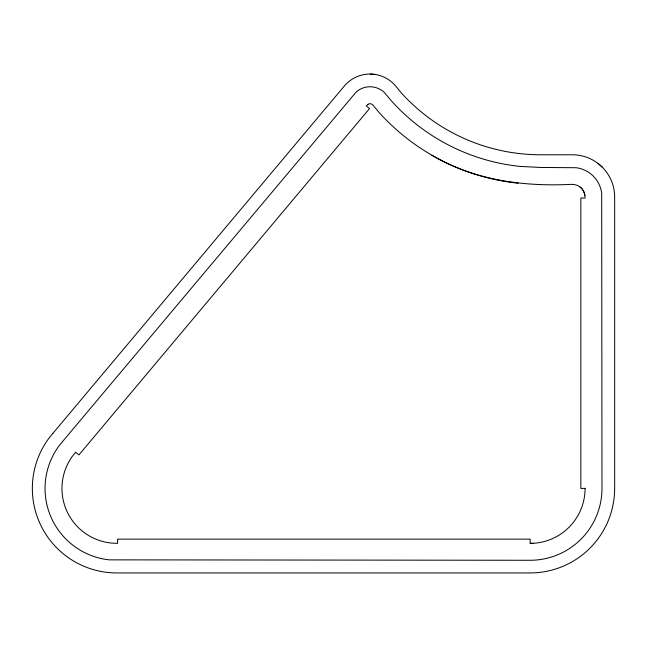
<?xml version="1.0" encoding="UTF-8"?>
<svg xmlns="http://www.w3.org/2000/svg" width="647" height="647" viewBox="0 0 647 647"><rect width="100%" height="100%" fill="white"/><g stroke="black" fill="none" stroke-linecap="round" stroke-linejoin="round"><path stroke-width="0.97" d="M367.892 104.337L366.283 105.873L369.518 108.591L78.894 454.946L75.659 452.229L72.448 456.192A54.882 54.882 0 0 0 111.106 543.035L117.617 543.375L117.617 539.145L530.16 539.145L530.16 543.375L533.031 543.294M585.074 488.339L580.852 488.453L580.852 197.99L585.074 197.99C585.203 193.809 583.457 189.563 580.084 187.015M431.921 155.24C473.855 180.117 523.423 186.821 571.438 184.346L574.051 184.516A12.608 12.608 0 0 1 584.904 195.378M370.31 74.057L375.22 74.462M598.119 163.505L602.276 167.152M585.074 488.453A54.922 54.922 0 0 1 530.16 543.375M367.439 104.685A3.89 3.89 0 0 1 372.648 104.733L379.013 112.392A217.602 217.602 0 0 0 517.972 183.198M52.836 433.417L48.485 438.787A84.49 84.49 0 0 0 116.84 572.943L530.16 572.943A84.49 84.49 0 0 0 614.65 488.453L614.65 197.02A42.249 42.249 0 0 0 572.401 154.779L540.722 154.779A187.986 187.986 0 0 1 401.019 92.578L396.085 86.488A33.539 33.539 0 0 0 344.325 86.035L52.836 433.417M62.613 441.48L58.756 446.244A71.801 71.801 0 0 0 109.335 559.857L530.16 560.27A71.817 71.817 0 0 0 601.977 488.453L601.694 193.17A29.544 29.544 0 0 0 595.847 179.033L593.299 176.13A29.544 29.544 0 0 0 576.259 167.727L540.382 167.452L519.743 166.368A200.675 200.675 0 0 1 391.589 101.069L384.116 92.254A20.833 20.833 0 0 0 356.19 92.011L62.613 441.48"/></g></svg>
